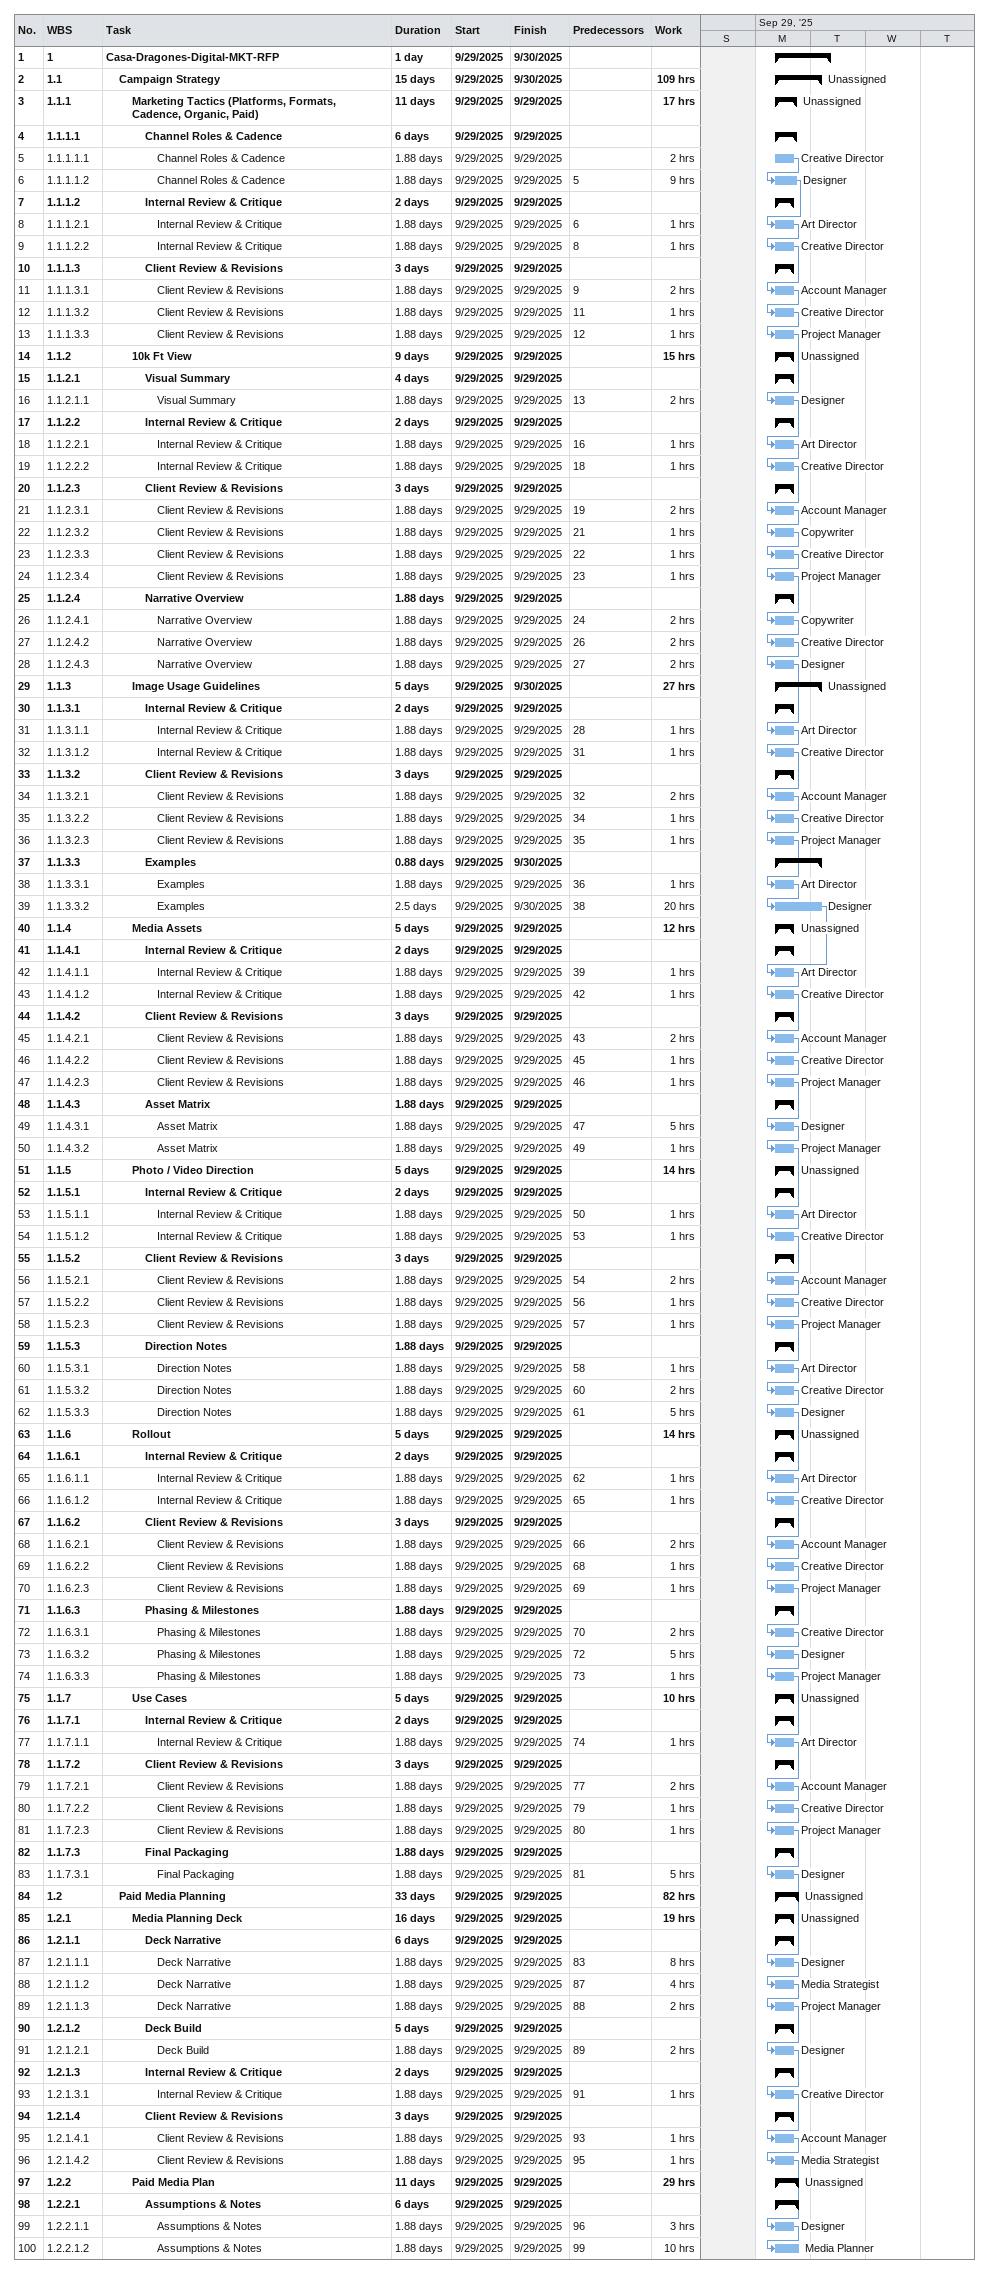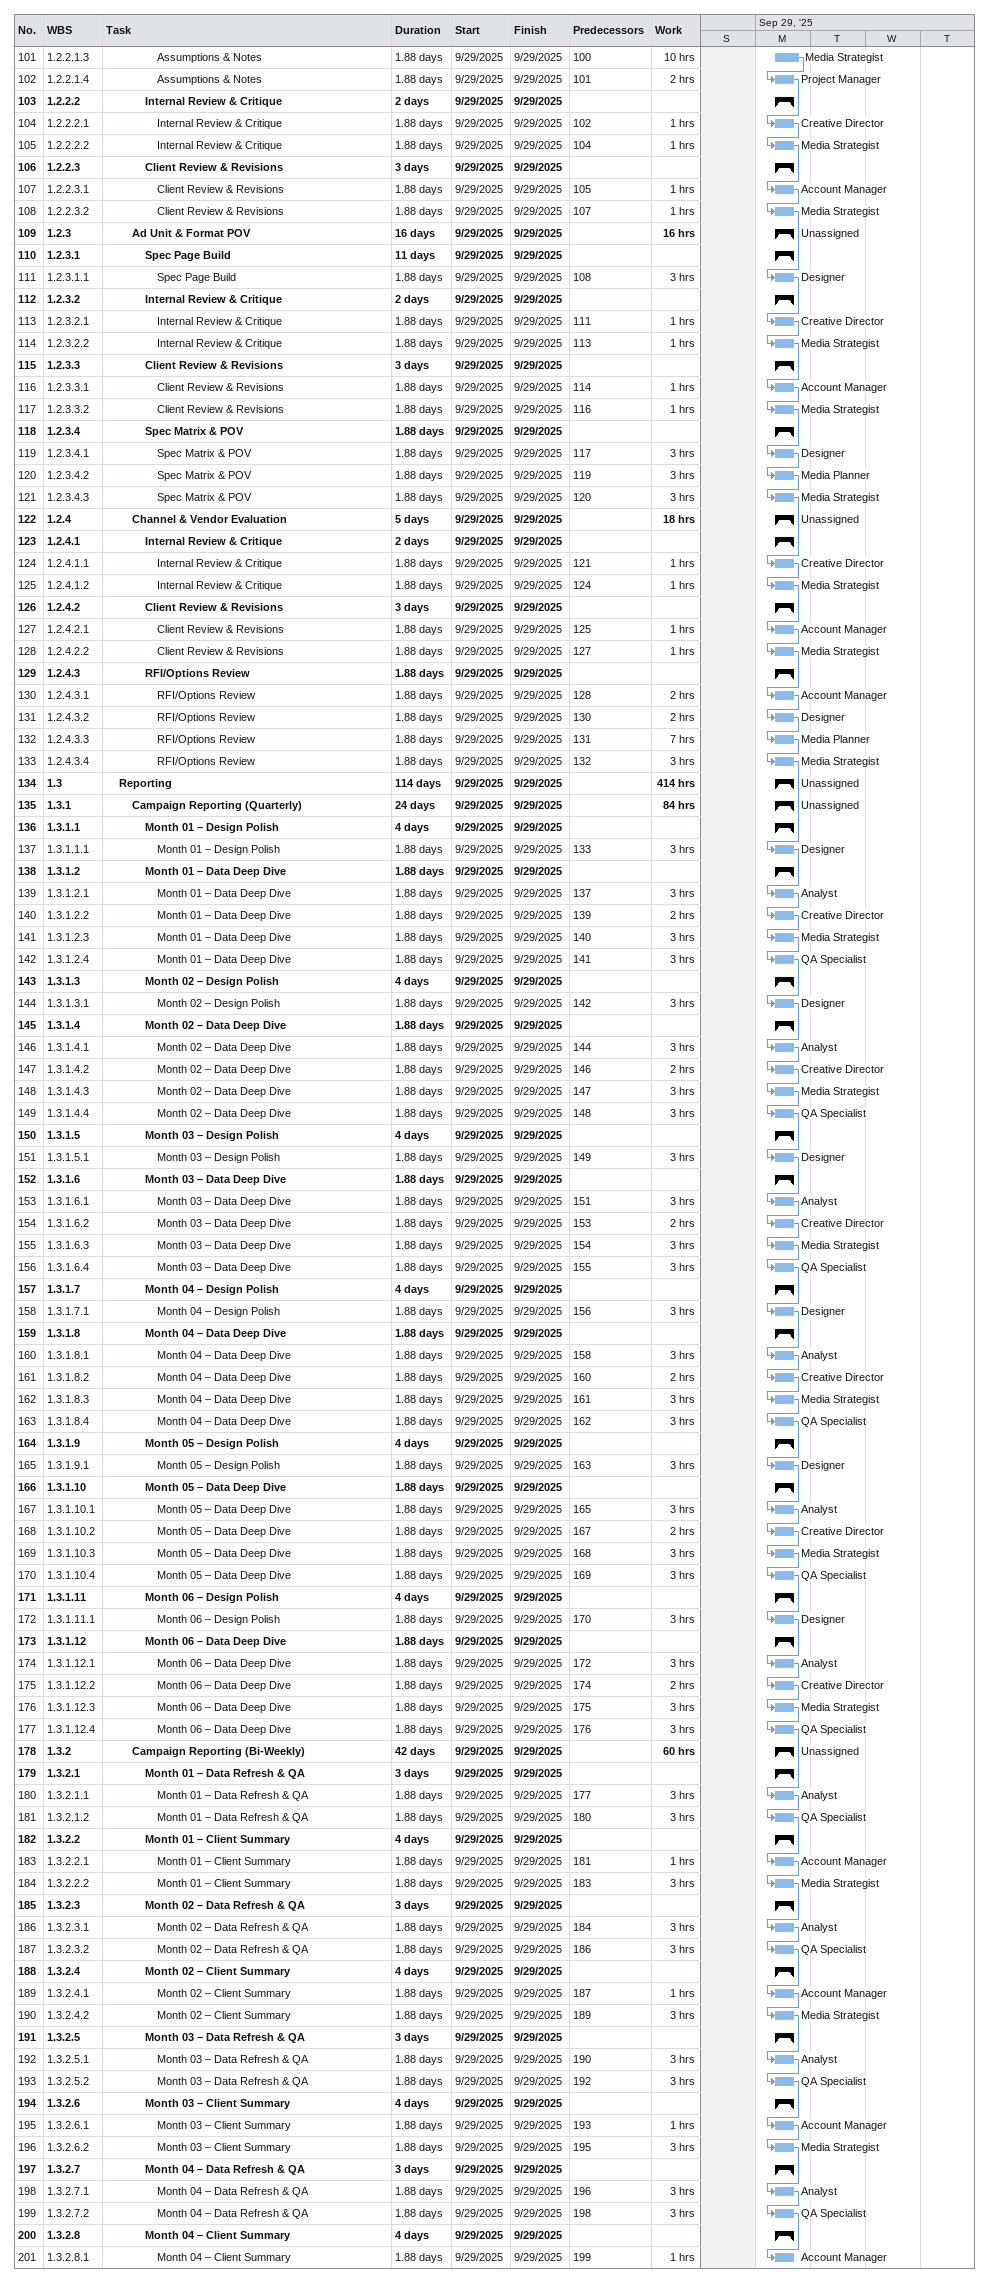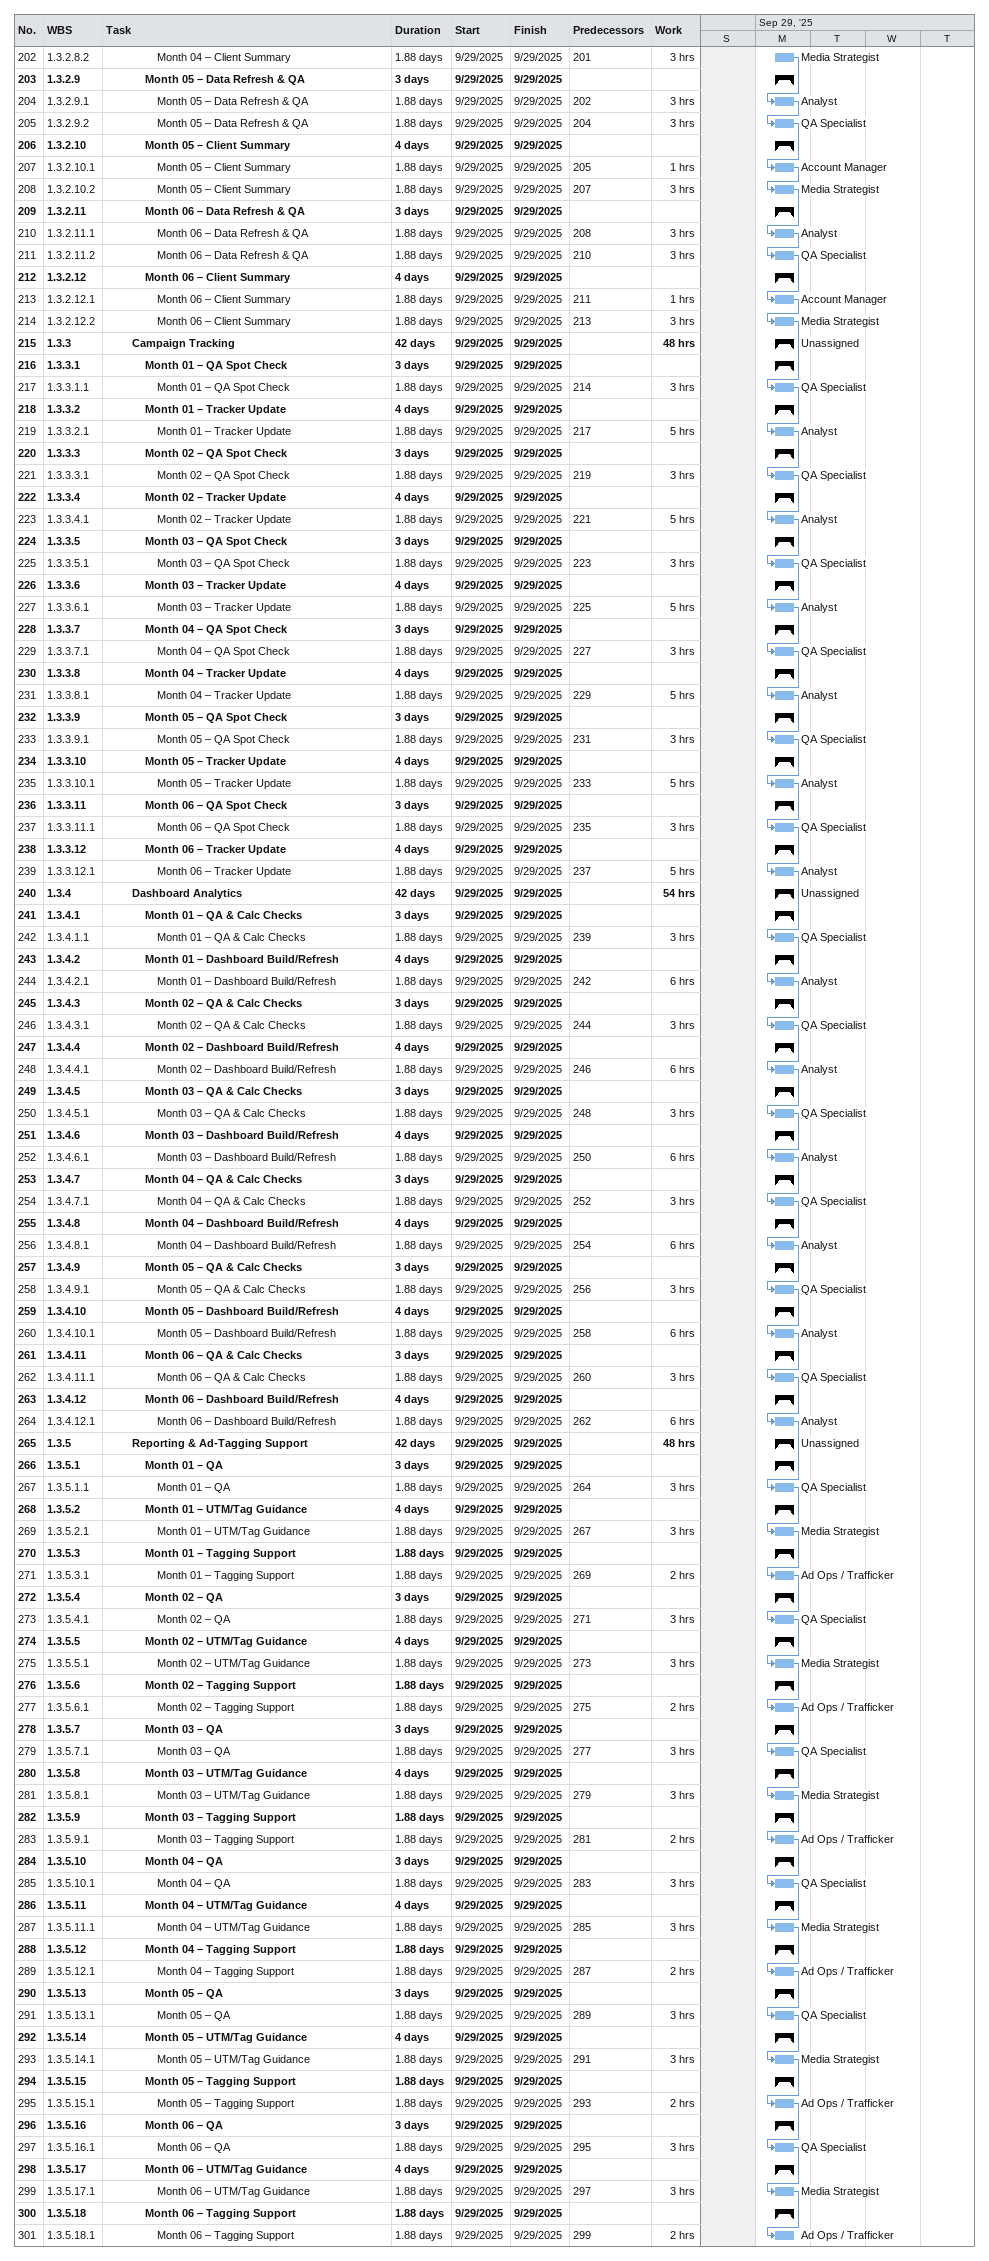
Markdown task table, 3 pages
| ID | WBS | Task | Duration | Start | Finish | Predecessors | Resources | Work (h) |
|---|---|---|---|---|---|---|---|---|
| 1 | 1 | **Casa-Dragones-Digital-MKT-RFP** | 1d | 2025-09-29 | 2025-09-30 |  |  |  |
| 2 | 1.1 | **Campaign Strategy** | 15d | 2025-09-29 | 2025-09-30 |  | Unassigned | 109 |
| 3 | 1.1.1 | **Marketing Tactics (Platforms, Formats, Cadence, Organic, Paid)** | 11d | 2025-09-29 | 2025-09-29 |  | Unassigned | 17 |
| 4 | 1.1.1.1 | **Channel Roles & Cadence** | 6d | 2025-09-29 | 2025-09-29 |  |  |  |
| 5 | 1.1.1.1.1 | Channel Roles & Cadence | 1.88d | 2025-09-29 | 2025-09-29 |  | Creative Director | 2 |
| 6 | 1.1.1.1.2 | Channel Roles & Cadence | 1.88d | 2025-09-29 | 2025-09-29 | 5 | Designer | 9 |
| 7 | 1.1.1.2 | **Internal Review & Critique** | 2d | 2025-09-29 | 2025-09-29 |  |  |  |
| 8 | 1.1.1.2.1 | Internal Review & Critique | 1.88d | 2025-09-29 | 2025-09-29 | 6 | Art Director | 1 |
| 9 | 1.1.1.2.2 | Internal Review & Critique | 1.88d | 2025-09-29 | 2025-09-29 | 8 | Creative Director | 1 |
| 10 | 1.1.1.3 | **Client Review & Revisions** | 3d | 2025-09-29 | 2025-09-29 |  |  |  |
| 11 | 1.1.1.3.1 | Client Review & Revisions | 1.88d | 2025-09-29 | 2025-09-29 | 9 | Account Manager | 2 |
| 12 | 1.1.1.3.2 | Client Review & Revisions | 1.88d | 2025-09-29 | 2025-09-29 | 11 | Creative Director | 1 |
| 13 | 1.1.1.3.3 | Client Review & Revisions | 1.88d | 2025-09-29 | 2025-09-29 | 12 | Project Manager | 1 |
| 14 | 1.1.2 | **10k Ft View** | 9d | 2025-09-29 | 2025-09-29 |  | Unassigned | 15 |
| 15 | 1.1.2.1 | **Visual Summary** | 4d | 2025-09-29 | 2025-09-29 |  |  |  |
| 16 | 1.1.2.1.1 | Visual Summary | 1.88d | 2025-09-29 | 2025-09-29 | 13 | Designer | 2 |
| 17 | 1.1.2.2 | **Internal Review & Critique** | 2d | 2025-09-29 | 2025-09-29 |  |  |  |
| 18 | 1.1.2.2.1 | Internal Review & Critique | 1.88d | 2025-09-29 | 2025-09-29 | 16 | Art Director | 1 |
| 19 | 1.1.2.2.2 | Internal Review & Critique | 1.88d | 2025-09-29 | 2025-09-29 | 18 | Creative Director | 1 |
| 20 | 1.1.2.3 | **Client Review & Revisions** | 3d | 2025-09-29 | 2025-09-29 |  |  |  |
| 21 | 1.1.2.3.1 | Client Review & Revisions | 1.88d | 2025-09-29 | 2025-09-29 | 19 | Account Manager | 2 |
| 22 | 1.1.2.3.2 | Client Review & Revisions | 1.88d | 2025-09-29 | 2025-09-29 | 21 | Copywriter | 1 |
| 23 | 1.1.2.3.3 | Client Review & Revisions | 1.88d | 2025-09-29 | 2025-09-29 | 22 | Creative Director | 1 |
| 24 | 1.1.2.3.4 | Client Review & Revisions | 1.88d | 2025-09-29 | 2025-09-29 | 23 | Project Manager | 1 |
| 25 | 1.1.2.4 | **Narrative Overview** | 1.88d | 2025-09-29 | 2025-09-29 |  |  |  |
| 26 | 1.1.2.4.1 | Narrative Overview | 1.88d | 2025-09-29 | 2025-09-29 | 24 | Copywriter | 2 |
| 27 | 1.1.2.4.2 | Narrative Overview | 1.88d | 2025-09-29 | 2025-09-29 | 26 | Creative Director | 2 |
| 28 | 1.1.2.4.3 | Narrative Overview | 1.88d | 2025-09-29 | 2025-09-29 | 27 | Designer | 2 |
| 29 | 1.1.3 | **Image Usage Guidelines** | 5d | 2025-09-29 | 2025-09-30 |  | Unassigned | 27 |
| 30 | 1.1.3.1 | **Internal Review & Critique** | 2d | 2025-09-29 | 2025-09-29 |  |  |  |
| 31 | 1.1.3.1.1 | Internal Review & Critique | 1.88d | 2025-09-29 | 2025-09-29 | 28 | Art Director | 1 |
| 32 | 1.1.3.1.2 | Internal Review & Critique | 1.88d | 2025-09-29 | 2025-09-29 | 31 | Creative Director | 1 |
| 33 | 1.1.3.2 | **Client Review & Revisions** | 3d | 2025-09-29 | 2025-09-29 |  |  |  |
| 34 | 1.1.3.2.1 | Client Review & Revisions | 1.88d | 2025-09-29 | 2025-09-29 | 32 | Account Manager | 2 |
| 35 | 1.1.3.2.2 | Client Review & Revisions | 1.88d | 2025-09-29 | 2025-09-29 | 34 | Creative Director | 1 |
| 36 | 1.1.3.2.3 | Client Review & Revisions | 1.88d | 2025-09-29 | 2025-09-29 | 35 | Project Manager | 1 |
| 37 | 1.1.3.3 | **Examples** | 0.88d | 2025-09-29 | 2025-09-30 |  |  |  |
| 38 | 1.1.3.3.1 | Examples | 1.88d | 2025-09-29 | 2025-09-29 | 36 | Art Director | 1 |
| 39 | 1.1.3.3.2 | Examples | 2.5d | 2025-09-29 | 2025-09-30 | 38 | Designer | 20 |
| 40 | 1.1.4 | **Media Assets** | 5d | 2025-09-29 | 2025-09-29 |  | Unassigned | 12 |
| 41 | 1.1.4.1 | **Internal Review & Critique** | 2d | 2025-09-29 | 2025-09-29 |  |  |  |
| 42 | 1.1.4.1.1 | Internal Review & Critique | 1.88d | 2025-09-29 | 2025-09-29 | 39 | Art Director | 1 |
| 43 | 1.1.4.1.2 | Internal Review & Critique | 1.88d | 2025-09-29 | 2025-09-29 | 42 | Creative Director | 1 |
| 44 | 1.1.4.2 | **Client Review & Revisions** | 3d | 2025-09-29 | 2025-09-29 |  |  |  |
| 45 | 1.1.4.2.1 | Client Review & Revisions | 1.88d | 2025-09-29 | 2025-09-29 | 43 | Account Manager | 2 |
| 46 | 1.1.4.2.2 | Client Review & Revisions | 1.88d | 2025-09-29 | 2025-09-29 | 45 | Creative Director | 1 |
| 47 | 1.1.4.2.3 | Client Review & Revisions | 1.88d | 2025-09-29 | 2025-09-29 | 46 | Project Manager | 1 |
| 48 | 1.1.4.3 | **Asset Matrix** | 1.88d | 2025-09-29 | 2025-09-29 |  |  |  |
| 49 | 1.1.4.3.1 | Asset Matrix | 1.88d | 2025-09-29 | 2025-09-29 | 47 | Designer | 5 |
| 50 | 1.1.4.3.2 | Asset Matrix | 1.88d | 2025-09-29 | 2025-09-29 | 49 | Project Manager | 1 |
| 51 | 1.1.5 | **Photo / Video Direction** | 5d | 2025-09-29 | 2025-09-29 |  | Unassigned | 14 |
| 52 | 1.1.5.1 | **Internal Review & Critique** | 2d | 2025-09-29 | 2025-09-29 |  |  |  |
| 53 | 1.1.5.1.1 | Internal Review & Critique | 1.88d | 2025-09-29 | 2025-09-29 | 50 | Art Director | 1 |
| 54 | 1.1.5.1.2 | Internal Review & Critique | 1.88d | 2025-09-29 | 2025-09-29 | 53 | Creative Director | 1 |
| 55 | 1.1.5.2 | **Client Review & Revisions** | 3d | 2025-09-29 | 2025-09-29 |  |  |  |
| 56 | 1.1.5.2.1 | Client Review & Revisions | 1.88d | 2025-09-29 | 2025-09-29 | 54 | Account Manager | 2 |
| 57 | 1.1.5.2.2 | Client Review & Revisions | 1.88d | 2025-09-29 | 2025-09-29 | 56 | Creative Director | 1 |
| 58 | 1.1.5.2.3 | Client Review & Revisions | 1.88d | 2025-09-29 | 2025-09-29 | 57 | Project Manager | 1 |
| 59 | 1.1.5.3 | **Direction Notes** | 1.88d | 2025-09-29 | 2025-09-29 |  |  |  |
| 60 | 1.1.5.3.1 | Direction Notes | 1.88d | 2025-09-29 | 2025-09-29 | 58 | Art Director | 1 |
| 61 | 1.1.5.3.2 | Direction Notes | 1.88d | 2025-09-29 | 2025-09-29 | 60 | Creative Director | 2 |
| 62 | 1.1.5.3.3 | Direction Notes | 1.88d | 2025-09-29 | 2025-09-29 | 61 | Designer | 5 |
| 63 | 1.1.6 | **Rollout** | 5d | 2025-09-29 | 2025-09-29 |  | Unassigned | 14 |
| 64 | 1.1.6.1 | **Internal Review & Critique** | 2d | 2025-09-29 | 2025-09-29 |  |  |  |
| 65 | 1.1.6.1.1 | Internal Review & Critique | 1.88d | 2025-09-29 | 2025-09-29 | 62 | Art Director | 1 |
| 66 | 1.1.6.1.2 | Internal Review & Critique | 1.88d | 2025-09-29 | 2025-09-29 | 65 | Creative Director | 1 |
| 67 | 1.1.6.2 | **Client Review & Revisions** | 3d | 2025-09-29 | 2025-09-29 |  |  |  |
| 68 | 1.1.6.2.1 | Client Review & Revisions | 1.88d | 2025-09-29 | 2025-09-29 | 66 | Account Manager | 2 |
| 69 | 1.1.6.2.2 | Client Review & Revisions | 1.88d | 2025-09-29 | 2025-09-29 | 68 | Creative Director | 1 |
| 70 | 1.1.6.2.3 | Client Review & Revisions | 1.88d | 2025-09-29 | 2025-09-29 | 69 | Project Manager | 1 |
| 71 | 1.1.6.3 | **Phasing & Milestones** | 1.88d | 2025-09-29 | 2025-09-29 |  |  |  |
| 72 | 1.1.6.3.1 | Phasing & Milestones | 1.88d | 2025-09-29 | 2025-09-29 | 70 | Creative Director | 2 |
| 73 | 1.1.6.3.2 | Phasing & Milestones | 1.88d | 2025-09-29 | 2025-09-29 | 72 | Designer | 5 |
| 74 | 1.1.6.3.3 | Phasing & Milestones | 1.88d | 2025-09-29 | 2025-09-29 | 73 | Project Manager | 1 |
| 75 | 1.1.7 | **Use Cases** | 5d | 2025-09-29 | 2025-09-29 |  | Unassigned | 10 |
| 76 | 1.1.7.1 | **Internal Review & Critique** | 2d | 2025-09-29 | 2025-09-29 |  |  |  |
| 77 | 1.1.7.1.1 | Internal Review & Critique | 1.88d | 2025-09-29 | 2025-09-29 | 74 | Art Director | 1 |
| 78 | 1.1.7.2 | **Client Review & Revisions** | 3d | 2025-09-29 | 2025-09-29 |  |  |  |
| 79 | 1.1.7.2.1 | Client Review & Revisions | 1.88d | 2025-09-29 | 2025-09-29 | 77 | Account Manager | 2 |
| 80 | 1.1.7.2.2 | Client Review & Revisions | 1.88d | 2025-09-29 | 2025-09-29 | 79 | Creative Director | 1 |
| 81 | 1.1.7.2.3 | Client Review & Revisions | 1.88d | 2025-09-29 | 2025-09-29 | 80 | Project Manager | 1 |
| 82 | 1.1.7.3 | **Final Packaging** | 1.88d | 2025-09-29 | 2025-09-29 |  |  |  |
| 83 | 1.1.7.3.1 | Final Packaging | 1.88d | 2025-09-29 | 2025-09-29 | 81 | Designer | 5 |
| 84 | 1.2 | **Paid Media Planning** | 33d | 2025-09-29 | 2025-09-29 |  | Unassigned | 82 |
| 85 | 1.2.1 | **Media Planning Deck** | 16d | 2025-09-29 | 2025-09-29 |  | Unassigned | 19 |
| 86 | 1.2.1.1 | **Deck Narrative** | 6d | 2025-09-29 | 2025-09-29 |  |  |  |
| 87 | 1.2.1.1.1 | Deck Narrative | 1.88d | 2025-09-29 | 2025-09-29 | 83 | Designer | 8 |
| 88 | 1.2.1.1.2 | Deck Narrative | 1.88d | 2025-09-29 | 2025-09-29 | 87 | Media Strategist | 4 |
| 89 | 1.2.1.1.3 | Deck Narrative | 1.88d | 2025-09-29 | 2025-09-29 | 88 | Project Manager | 2 |
| 90 | 1.2.1.2 | **Deck Build** | 5d | 2025-09-29 | 2025-09-29 |  |  |  |
| 91 | 1.2.1.2.1 | Deck Build | 1.88d | 2025-09-29 | 2025-09-29 | 89 | Designer | 2 |
| 92 | 1.2.1.3 | **Internal Review & Critique** | 2d | 2025-09-29 | 2025-09-29 |  |  |  |
| 93 | 1.2.1.3.1 | Internal Review & Critique | 1.88d | 2025-09-29 | 2025-09-29 | 91 | Creative Director | 1 |
| 94 | 1.2.1.4 | **Client Review & Revisions** | 3d | 2025-09-29 | 2025-09-29 |  |  |  |
| 95 | 1.2.1.4.1 | Client Review & Revisions | 1.88d | 2025-09-29 | 2025-09-29 | 93 | Account Manager | 1 |
| 96 | 1.2.1.4.2 | Client Review & Revisions | 1.88d | 2025-09-29 | 2025-09-29 | 95 | Media Strategist | 1 |
| 97 | 1.2.2 | **Paid Media Plan** | 11d | 2025-09-29 | 2025-09-29 |  | Unassigned | 29 |
| 98 | 1.2.2.1 | **Assumptions & Notes** | 6d | 2025-09-29 | 2025-09-29 |  |  |  |
| 99 | 1.2.2.1.1 | Assumptions & Notes | 1.88d | 2025-09-29 | 2025-09-29 | 96 | Designer | 3 |
| 100 | 1.2.2.1.2 | Assumptions & Notes | 1.88d | 2025-09-29 | 2025-09-29 | 99 | Media Planner | 10 |
| 101 | 1.2.2.1.3 | Assumptions & Notes | 1.88d | 2025-09-29 | 2025-09-29 | 100 | Media Strategist | 10 |
| 102 | 1.2.2.1.4 | Assumptions & Notes | 1.88d | 2025-09-29 | 2025-09-29 | 101 | Project Manager | 2 |
| 103 | 1.2.2.2 | **Internal Review & Critique** | 2d | 2025-09-29 | 2025-09-29 |  |  |  |
| 104 | 1.2.2.2.1 | Internal Review & Critique | 1.88d | 2025-09-29 | 2025-09-29 | 102 | Creative Director | 1 |
| 105 | 1.2.2.2.2 | Internal Review & Critique | 1.88d | 2025-09-29 | 2025-09-29 | 104 | Media Strategist | 1 |
| 106 | 1.2.2.3 | **Client Review & Revisions** | 3d | 2025-09-29 | 2025-09-29 |  |  |  |
| 107 | 1.2.2.3.1 | Client Review & Revisions | 1.88d | 2025-09-29 | 2025-09-29 | 105 | Account Manager | 1 |
| 108 | 1.2.2.3.2 | Client Review & Revisions | 1.88d | 2025-09-29 | 2025-09-29 | 107 | Media Strategist | 1 |
| 109 | 1.2.3 | **Ad Unit & Format POV** | 16d | 2025-09-29 | 2025-09-29 |  | Unassigned | 16 |
| 110 | 1.2.3.1 | **Spec Page Build** | 11d | 2025-09-29 | 2025-09-29 |  |  |  |
| 111 | 1.2.3.1.1 | Spec Page Build | 1.88d | 2025-09-29 | 2025-09-29 | 108 | Designer | 3 |
| 112 | 1.2.3.2 | **Internal Review & Critique** | 2d | 2025-09-29 | 2025-09-29 |  |  |  |
| 113 | 1.2.3.2.1 | Internal Review & Critique | 1.88d | 2025-09-29 | 2025-09-29 | 111 | Creative Director | 1 |
| 114 | 1.2.3.2.2 | Internal Review & Critique | 1.88d | 2025-09-29 | 2025-09-29 | 113 | Media Strategist | 1 |
| 115 | 1.2.3.3 | **Client Review & Revisions** | 3d | 2025-09-29 | 2025-09-29 |  |  |  |
| 116 | 1.2.3.3.1 | Client Review & Revisions | 1.88d | 2025-09-29 | 2025-09-29 | 114 | Account Manager | 1 |
| 117 | 1.2.3.3.2 | Client Review & Revisions | 1.88d | 2025-09-29 | 2025-09-29 | 116 | Media Strategist | 1 |
| 118 | 1.2.3.4 | **Spec Matrix & POV** | 1.88d | 2025-09-29 | 2025-09-29 |  |  |  |
| 119 | 1.2.3.4.1 | Spec Matrix & POV | 1.88d | 2025-09-29 | 2025-09-29 | 117 | Designer | 3 |
| 120 | 1.2.3.4.2 | Spec Matrix & POV | 1.88d | 2025-09-29 | 2025-09-29 | 119 | Media Planner | 3 |
| 121 | 1.2.3.4.3 | Spec Matrix & POV | 1.88d | 2025-09-29 | 2025-09-29 | 120 | Media Strategist | 3 |
| 122 | 1.2.4 | **Channel & Vendor Evaluation** | 5d | 2025-09-29 | 2025-09-29 |  | Unassigned | 18 |
| 123 | 1.2.4.1 | **Internal Review & Critique** | 2d | 2025-09-29 | 2025-09-29 |  |  |  |
| 124 | 1.2.4.1.1 | Internal Review & Critique | 1.88d | 2025-09-29 | 2025-09-29 | 121 | Creative Director | 1 |
| 125 | 1.2.4.1.2 | Internal Review & Critique | 1.88d | 2025-09-29 | 2025-09-29 | 124 | Media Strategist | 1 |
| 126 | 1.2.4.2 | **Client Review & Revisions** | 3d | 2025-09-29 | 2025-09-29 |  |  |  |
| 127 | 1.2.4.2.1 | Client Review & Revisions | 1.88d | 2025-09-29 | 2025-09-29 | 125 | Account Manager | 1 |
| 128 | 1.2.4.2.2 | Client Review & Revisions | 1.88d | 2025-09-29 | 2025-09-29 | 127 | Media Strategist | 1 |
| 129 | 1.2.4.3 | **RFI/Options Review** | 1.88d | 2025-09-29 | 2025-09-29 |  |  |  |
| 130 | 1.2.4.3.1 | RFI/Options Review | 1.88d | 2025-09-29 | 2025-09-29 | 128 | Account Manager | 2 |
| 131 | 1.2.4.3.2 | RFI/Options Review | 1.88d | 2025-09-29 | 2025-09-29 | 130 | Designer | 2 |
| 132 | 1.2.4.3.3 | RFI/Options Review | 1.88d | 2025-09-29 | 2025-09-29 | 131 | Media Planner | 7 |
| 133 | 1.2.4.3.4 | RFI/Options Review | 1.88d | 2025-09-29 | 2025-09-29 | 132 | Media Strategist | 3 |
| 134 | 1.3 | **Reporting** | 114d | 2025-09-29 | 2025-09-29 |  | Unassigned | 414 |
| 135 | 1.3.1 | **Campaign Reporting (Quarterly)** | 24d | 2025-09-29 | 2025-09-29 |  | Unassigned | 84 |
| 136 | 1.3.1.1 | **Month 01 – Design Polish** | 4d | 2025-09-29 | 2025-09-29 |  |  |  |
| 137 | 1.3.1.1.1 | Month 01 – Design Polish | 1.88d | 2025-09-29 | 2025-09-29 | 133 | Designer | 3 |
| 138 | 1.3.1.2 | **Month 01 – Data Deep Dive** | 1.88d | 2025-09-29 | 2025-09-29 |  |  |  |
| 139 | 1.3.1.2.1 | Month 01 – Data Deep Dive | 1.88d | 2025-09-29 | 2025-09-29 | 137 | Analyst | 3 |
| 140 | 1.3.1.2.2 | Month 01 – Data Deep Dive | 1.88d | 2025-09-29 | 2025-09-29 | 139 | Creative Director | 2 |
| 141 | 1.3.1.2.3 | Month 01 – Data Deep Dive | 1.88d | 2025-09-29 | 2025-09-29 | 140 | Media Strategist | 3 |
| 142 | 1.3.1.2.4 | Month 01 – Data Deep Dive | 1.88d | 2025-09-29 | 2025-09-29 | 141 | QA Specialist | 3 |
| 143 | 1.3.1.3 | **Month 02 – Design Polish** | 4d | 2025-09-29 | 2025-09-29 |  |  |  |
| 144 | 1.3.1.3.1 | Month 02 – Design Polish | 1.88d | 2025-09-29 | 2025-09-29 | 142 | Designer | 3 |
| 145 | 1.3.1.4 | **Month 02 – Data Deep Dive** | 1.88d | 2025-09-29 | 2025-09-29 |  |  |  |
| 146 | 1.3.1.4.1 | Month 02 – Data Deep Dive | 1.88d | 2025-09-29 | 2025-09-29 | 144 | Analyst | 3 |
| 147 | 1.3.1.4.2 | Month 02 – Data Deep Dive | 1.88d | 2025-09-29 | 2025-09-29 | 146 | Creative Director | 2 |
| 148 | 1.3.1.4.3 | Month 02 – Data Deep Dive | 1.88d | 2025-09-29 | 2025-09-29 | 147 | Media Strategist | 3 |
| 149 | 1.3.1.4.4 | Month 02 – Data Deep Dive | 1.88d | 2025-09-29 | 2025-09-29 | 148 | QA Specialist | 3 |
| 150 | 1.3.1.5 | **Month 03 – Design Polish** | 4d | 2025-09-29 | 2025-09-29 |  |  |  |
| 151 | 1.3.1.5.1 | Month 03 – Design Polish | 1.88d | 2025-09-29 | 2025-09-29 | 149 | Designer | 3 |
| 152 | 1.3.1.6 | **Month 03 – Data Deep Dive** | 1.88d | 2025-09-29 | 2025-09-29 |  |  |  |
| 153 | 1.3.1.6.1 | Month 03 – Data Deep Dive | 1.88d | 2025-09-29 | 2025-09-29 | 151 | Analyst | 3 |
| 154 | 1.3.1.6.2 | Month 03 – Data Deep Dive | 1.88d | 2025-09-29 | 2025-09-29 | 153 | Creative Director | 2 |
| 155 | 1.3.1.6.3 | Month 03 – Data Deep Dive | 1.88d | 2025-09-29 | 2025-09-29 | 154 | Media Strategist | 3 |
| 156 | 1.3.1.6.4 | Month 03 – Data Deep Dive | 1.88d | 2025-09-29 | 2025-09-29 | 155 | QA Specialist | 3 |
| 157 | 1.3.1.7 | **Month 04 – Design Polish** | 4d | 2025-09-29 | 2025-09-29 |  |  |  |
| 158 | 1.3.1.7.1 | Month 04 – Design Polish | 1.88d | 2025-09-29 | 2025-09-29 | 156 | Designer | 3 |
| 159 | 1.3.1.8 | **Month 04 – Data Deep Dive** | 1.88d | 2025-09-29 | 2025-09-29 |  |  |  |
| 160 | 1.3.1.8.1 | Month 04 – Data Deep Dive | 1.88d | 2025-09-29 | 2025-09-29 | 158 | Analyst | 3 |
| 161 | 1.3.1.8.2 | Month 04 – Data Deep Dive | 1.88d | 2025-09-29 | 2025-09-29 | 160 | Creative Director | 2 |
| 162 | 1.3.1.8.3 | Month 04 – Data Deep Dive | 1.88d | 2025-09-29 | 2025-09-29 | 161 | Media Strategist | 3 |
| 163 | 1.3.1.8.4 | Month 04 – Data Deep Dive | 1.88d | 2025-09-29 | 2025-09-29 | 162 | QA Specialist | 3 |
| 164 | 1.3.1.9 | **Month 05 – Design Polish** | 4d | 2025-09-29 | 2025-09-29 |  |  |  |
| 165 | 1.3.1.9.1 | Month 05 – Design Polish | 1.88d | 2025-09-29 | 2025-09-29 | 163 | Designer | 3 |
| 166 | 1.3.1.10 | **Month 05 – Data Deep Dive** | 1.88d | 2025-09-29 | 2025-09-29 |  |  |  |
| 167 | 1.3.1.10.1 | Month 05 – Data Deep Dive | 1.88d | 2025-09-29 | 2025-09-29 | 165 | Analyst | 3 |
| 168 | 1.3.1.10.2 | Month 05 – Data Deep Dive | 1.88d | 2025-09-29 | 2025-09-29 | 167 | Creative Director | 2 |
| 169 | 1.3.1.10.3 | Month 05 – Data Deep Dive | 1.88d | 2025-09-29 | 2025-09-29 | 168 | Media Strategist | 3 |
| 170 | 1.3.1.10.4 | Month 05 – Data Deep Dive | 1.88d | 2025-09-29 | 2025-09-29 | 169 | QA Specialist | 3 |
| 171 | 1.3.1.11 | **Month 06 – Design Polish** | 4d | 2025-09-29 | 2025-09-29 |  |  |  |
| 172 | 1.3.1.11.1 | Month 06 – Design Polish | 1.88d | 2025-09-29 | 2025-09-29 | 170 | Designer | 3 |
| 173 | 1.3.1.12 | **Month 06 – Data Deep Dive** | 1.88d | 2025-09-29 | 2025-09-29 |  |  |  |
| 174 | 1.3.1.12.1 | Month 06 – Data Deep Dive | 1.88d | 2025-09-29 | 2025-09-29 | 172 | Analyst | 3 |
| 175 | 1.3.1.12.2 | Month 06 – Data Deep Dive | 1.88d | 2025-09-29 | 2025-09-29 | 174 | Creative Director | 2 |
| 176 | 1.3.1.12.3 | Month 06 – Data Deep Dive | 1.88d | 2025-09-29 | 2025-09-29 | 175 | Media Strategist | 3 |
| 177 | 1.3.1.12.4 | Month 06 – Data Deep Dive | 1.88d | 2025-09-29 | 2025-09-29 | 176 | QA Specialist | 3 |
| 178 | 1.3.2 | **Campaign Reporting (Bi-Weekly)** | 42d | 2025-09-29 | 2025-09-29 |  | Unassigned | 60 |
| 179 | 1.3.2.1 | **Month 01 – Data Refresh & QA** | 3d | 2025-09-29 | 2025-09-29 |  |  |  |
| 180 | 1.3.2.1.1 | Month 01 – Data Refresh & QA | 1.88d | 2025-09-29 | 2025-09-29 | 177 | Analyst | 3 |
| 181 | 1.3.2.1.2 | Month 01 – Data Refresh & QA | 1.88d | 2025-09-29 | 2025-09-29 | 180 | QA Specialist | 3 |
| 182 | 1.3.2.2 | **Month 01 – Client Summary** | 4d | 2025-09-29 | 2025-09-29 |  |  |  |
| 183 | 1.3.2.2.1 | Month 01 – Client Summary | 1.88d | 2025-09-29 | 2025-09-29 | 181 | Account Manager | 1 |
| 184 | 1.3.2.2.2 | Month 01 – Client Summary | 1.88d | 2025-09-29 | 2025-09-29 | 183 | Media Strategist | 3 |
| 185 | 1.3.2.3 | **Month 02 – Data Refresh & QA** | 3d | 2025-09-29 | 2025-09-29 |  |  |  |
| 186 | 1.3.2.3.1 | Month 02 – Data Refresh & QA | 1.88d | 2025-09-29 | 2025-09-29 | 184 | Analyst | 3 |
| 187 | 1.3.2.3.2 | Month 02 – Data Refresh & QA | 1.88d | 2025-09-29 | 2025-09-29 | 186 | QA Specialist | 3 |
| 188 | 1.3.2.4 | **Month 02 – Client Summary** | 4d | 2025-09-29 | 2025-09-29 |  |  |  |
| 189 | 1.3.2.4.1 | Month 02 – Client Summary | 1.88d | 2025-09-29 | 2025-09-29 | 187 | Account Manager | 1 |
| 190 | 1.3.2.4.2 | Month 02 – Client Summary | 1.88d | 2025-09-29 | 2025-09-29 | 189 | Media Strategist | 3 |
| 191 | 1.3.2.5 | **Month 03 – Data Refresh & QA** | 3d | 2025-09-29 | 2025-09-29 |  |  |  |
| 192 | 1.3.2.5.1 | Month 03 – Data Refresh & QA | 1.88d | 2025-09-29 | 2025-09-29 | 190 | Analyst | 3 |
| 193 | 1.3.2.5.2 | Month 03 – Data Refresh & QA | 1.88d | 2025-09-29 | 2025-09-29 | 192 | QA Specialist | 3 |
| 194 | 1.3.2.6 | **Month 03 – Client Summary** | 4d | 2025-09-29 | 2025-09-29 |  |  |  |
| 195 | 1.3.2.6.1 | Month 03 – Client Summary | 1.88d | 2025-09-29 | 2025-09-29 | 193 | Account Manager | 1 |
| 196 | 1.3.2.6.2 | Month 03 – Client Summary | 1.88d | 2025-09-29 | 2025-09-29 | 195 | Media Strategist | 3 |
| 197 | 1.3.2.7 | **Month 04 – Data Refresh & QA** | 3d | 2025-09-29 | 2025-09-29 |  |  |  |
| 198 | 1.3.2.7.1 | Month 04 – Data Refresh & QA | 1.88d | 2025-09-29 | 2025-09-29 | 196 | Analyst | 3 |
| 199 | 1.3.2.7.2 | Month 04 – Data Refresh & QA | 1.88d | 2025-09-29 | 2025-09-29 | 198 | QA Specialist | 3 |
| 200 | 1.3.2.8 | **Month 04 – Client Summary** | 4d | 2025-09-29 | 2025-09-29 |  |  |  |
| 201 | 1.3.2.8.1 | Month 04 – Client Summary | 1.88d | 2025-09-29 | 2025-09-29 | 199 | Account Manager | 1 |
| 202 | 1.3.2.8.2 | Month 04 – Client Summary | 1.88d | 2025-09-29 | 2025-09-29 | 201 | Media Strategist | 3 |
| 203 | 1.3.2.9 | **Month 05 – Data Refresh & QA** | 3d | 2025-09-29 | 2025-09-29 |  |  |  |
| 204 | 1.3.2.9.1 | Month 05 – Data Refresh & QA | 1.88d | 2025-09-29 | 2025-09-29 | 202 | Analyst | 3 |
| 205 | 1.3.2.9.2 | Month 05 – Data Refresh & QA | 1.88d | 2025-09-29 | 2025-09-29 | 204 | QA Specialist | 3 |
| 206 | 1.3.2.10 | **Month 05 – Client Summary** | 4d | 2025-09-29 | 2025-09-29 |  |  |  |
| 207 | 1.3.2.10.1 | Month 05 – Client Summary | 1.88d | 2025-09-29 | 2025-09-29 | 205 | Account Manager | 1 |
| 208 | 1.3.2.10.2 | Month 05 – Client Summary | 1.88d | 2025-09-29 | 2025-09-29 | 207 | Media Strategist | 3 |
| 209 | 1.3.2.11 | **Month 06 – Data Refresh & QA** | 3d | 2025-09-29 | 2025-09-29 |  |  |  |
| 210 | 1.3.2.11.1 | Month 06 – Data Refresh & QA | 1.88d | 2025-09-29 | 2025-09-29 | 208 | Analyst | 3 |
| 211 | 1.3.2.11.2 | Month 06 – Data Refresh & QA | 1.88d | 2025-09-29 | 2025-09-29 | 210 | QA Specialist | 3 |
| 212 | 1.3.2.12 | **Month 06 – Client Summary** | 4d | 2025-09-29 | 2025-09-29 |  |  |  |
| 213 | 1.3.2.12.1 | Month 06 – Client Summary | 1.88d | 2025-09-29 | 2025-09-29 | 211 | Account Manager | 1 |
| 214 | 1.3.2.12.2 | Month 06 – Client Summary | 1.88d | 2025-09-29 | 2025-09-29 | 213 | Media Strategist | 3 |
| 215 | 1.3.3 | **Campaign Tracking** | 42d | 2025-09-29 | 2025-09-29 |  | Unassigned | 48 |
| 216 | 1.3.3.1 | **Month 01 – QA Spot Check** | 3d | 2025-09-29 | 2025-09-29 |  |  |  |
| 217 | 1.3.3.1.1 | Month 01 – QA Spot Check | 1.88d | 2025-09-29 | 2025-09-29 | 214 | QA Specialist | 3 |
| 218 | 1.3.3.2 | **Month 01 – Tracker Update** | 4d | 2025-09-29 | 2025-09-29 |  |  |  |
| 219 | 1.3.3.2.1 | Month 01 – Tracker Update | 1.88d | 2025-09-29 | 2025-09-29 | 217 | Analyst | 5 |
| 220 | 1.3.3.3 | **Month 02 – QA Spot Check** | 3d | 2025-09-29 | 2025-09-29 |  |  |  |
| 221 | 1.3.3.3.1 | Month 02 – QA Spot Check | 1.88d | 2025-09-29 | 2025-09-29 | 219 | QA Specialist | 3 |
| 222 | 1.3.3.4 | **Month 02 – Tracker Update** | 4d | 2025-09-29 | 2025-09-29 |  |  |  |
| 223 | 1.3.3.4.1 | Month 02 – Tracker Update | 1.88d | 2025-09-29 | 2025-09-29 | 221 | Analyst | 5 |
| 224 | 1.3.3.5 | **Month 03 – QA Spot Check** | 3d | 2025-09-29 | 2025-09-29 |  |  |  |
| 225 | 1.3.3.5.1 | Month 03 – QA Spot Check | 1.88d | 2025-09-29 | 2025-09-29 | 223 | QA Specialist | 3 |
| 226 | 1.3.3.6 | **Month 03 – Tracker Update** | 4d | 2025-09-29 | 2025-09-29 |  |  |  |
| 227 | 1.3.3.6.1 | Month 03 – Tracker Update | 1.88d | 2025-09-29 | 2025-09-29 | 225 | Analyst | 5 |
| 228 | 1.3.3.7 | **Month 04 – QA Spot Check** | 3d | 2025-09-29 | 2025-09-29 |  |  |  |
| 229 | 1.3.3.7.1 | Month 04 – QA Spot Check | 1.88d | 2025-09-29 | 2025-09-29 | 227 | QA Specialist | 3 |
| 230 | 1.3.3.8 | **Month 04 – Tracker Update** | 4d | 2025-09-29 | 2025-09-29 |  |  |  |
| 231 | 1.3.3.8.1 | Month 04 – Tracker Update | 1.88d | 2025-09-29 | 2025-09-29 | 229 | Analyst | 5 |
| 232 | 1.3.3.9 | **Month 05 – QA Spot Check** | 3d | 2025-09-29 | 2025-09-29 |  |  |  |
| 233 | 1.3.3.9.1 | Month 05 – QA Spot Check | 1.88d | 2025-09-29 | 2025-09-29 | 231 | QA Specialist | 3 |
| 234 | 1.3.3.10 | **Month 05 – Tracker Update** | 4d | 2025-09-29 | 2025-09-29 |  |  |  |
| 235 | 1.3.3.10.1 | Month 05 – Tracker Update | 1.88d | 2025-09-29 | 2025-09-29 | 233 | Analyst | 5 |
| 236 | 1.3.3.11 | **Month 06 – QA Spot Check** | 3d | 2025-09-29 | 2025-09-29 |  |  |  |
| 237 | 1.3.3.11.1 | Month 06 – QA Spot Check | 1.88d | 2025-09-29 | 2025-09-29 | 235 | QA Specialist | 3 |
| 238 | 1.3.3.12 | **Month 06 – Tracker Update** | 4d | 2025-09-29 | 2025-09-29 |  |  |  |
| 239 | 1.3.3.12.1 | Month 06 – Tracker Update | 1.88d | 2025-09-29 | 2025-09-29 | 237 | Analyst | 5 |
| 240 | 1.3.4 | **Dashboard Analytics** | 42d | 2025-09-29 | 2025-09-29 |  | Unassigned | 54 |
| 241 | 1.3.4.1 | **Month 01 – QA & Calc Checks** | 3d | 2025-09-29 | 2025-09-29 |  |  |  |
| 242 | 1.3.4.1.1 | Month 01 – QA & Calc Checks | 1.88d | 2025-09-29 | 2025-09-29 | 239 | QA Specialist | 3 |
| 243 | 1.3.4.2 | **Month 01 – Dashboard Build/Refresh** | 4d | 2025-09-29 | 2025-09-29 |  |  |  |
| 244 | 1.3.4.2.1 | Month 01 – Dashboard Build/Refresh | 1.88d | 2025-09-29 | 2025-09-29 | 242 | Analyst | 6 |
| 245 | 1.3.4.3 | **Month 02 – QA & Calc Checks** | 3d | 2025-09-29 | 2025-09-29 |  |  |  |
| 246 | 1.3.4.3.1 | Month 02 – QA & Calc Checks | 1.88d | 2025-09-29 | 2025-09-29 | 244 | QA Specialist | 3 |
| 247 | 1.3.4.4 | **Month 02 – Dashboard Build/Refresh** | 4d | 2025-09-29 | 2025-09-29 |  |  |  |
| 248 | 1.3.4.4.1 | Month 02 – Dashboard Build/Refresh | 1.88d | 2025-09-29 | 2025-09-29 | 246 | Analyst | 6 |
| 249 | 1.3.4.5 | **Month 03 – QA & Calc Checks** | 3d | 2025-09-29 | 2025-09-29 |  |  |  |
| 250 | 1.3.4.5.1 | Month 03 – QA & Calc Checks | 1.88d | 2025-09-29 | 2025-09-29 | 248 | QA Specialist | 3 |
| 251 | 1.3.4.6 | **Month 03 – Dashboard Build/Refresh** | 4d | 2025-09-29 | 2025-09-29 |  |  |  |
| 252 | 1.3.4.6.1 | Month 03 – Dashboard Build/Refresh | 1.88d | 2025-09-29 | 2025-09-29 | 250 | Analyst | 6 |
| 253 | 1.3.4.7 | **Month 04 – QA & Calc Checks** | 3d | 2025-09-29 | 2025-09-29 |  |  |  |
| 254 | 1.3.4.7.1 | Month 04 – QA & Calc Checks | 1.88d | 2025-09-29 | 2025-09-29 | 252 | QA Specialist | 3 |
| 255 | 1.3.4.8 | **Month 04 – Dashboard Build/Refresh** | 4d | 2025-09-29 | 2025-09-29 |  |  |  |
| 256 | 1.3.4.8.1 | Month 04 – Dashboard Build/Refresh | 1.88d | 2025-09-29 | 2025-09-29 | 254 | Analyst | 6 |
| 257 | 1.3.4.9 | **Month 05 – QA & Calc Checks** | 3d | 2025-09-29 | 2025-09-29 |  |  |  |
| 258 | 1.3.4.9.1 | Month 05 – QA & Calc Checks | 1.88d | 2025-09-29 | 2025-09-29 | 256 | QA Specialist | 3 |
| 259 | 1.3.4.10 | **Month 05 – Dashboard Build/Refresh** | 4d | 2025-09-29 | 2025-09-29 |  |  |  |
| 260 | 1.3.4.10.1 | Month 05 – Dashboard Build/Refresh | 1.88d | 2025-09-29 | 2025-09-29 | 258 | Analyst | 6 |
| 261 | 1.3.4.11 | **Month 06 – QA & Calc Checks** | 3d | 2025-09-29 | 2025-09-29 |  |  |  |
| 262 | 1.3.4.11.1 | Month 06 – QA & Calc Checks | 1.88d | 2025-09-29 | 2025-09-29 | 260 | QA Specialist | 3 |
| 263 | 1.3.4.12 | **Month 06 – Dashboard Build/Refresh** | 4d | 2025-09-29 | 2025-09-29 |  |  |  |
| 264 | 1.3.4.12.1 | Month 06 – Dashboard Build/Refresh | 1.88d | 2025-09-29 | 2025-09-29 | 262 | Analyst | 6 |
| 265 | 1.3.5 | **Reporting & Ad-Tagging Support** | 42d | 2025-09-29 | 2025-09-29 |  | Unassigned | 48 |
| 266 | 1.3.5.1 | **Month 01 – QA** | 3d | 2025-09-29 | 2025-09-29 |  |  |  |
| 267 | 1.3.5.1.1 | Month 01 – QA | 1.88d | 2025-09-29 | 2025-09-29 | 264 | QA Specialist | 3 |
| 268 | 1.3.5.2 | **Month 01 – UTM/Tag Guidance** | 4d | 2025-09-29 | 2025-09-29 |  |  |  |
| 269 | 1.3.5.2.1 | Month 01 – UTM/Tag Guidance | 1.88d | 2025-09-29 | 2025-09-29 | 267 | Media Strategist | 3 |
| 270 | 1.3.5.3 | **Month 01 – Tagging Support** | 1.88d | 2025-09-29 | 2025-09-29 |  |  |  |
| 271 | 1.3.5.3.1 | Month 01 – Tagging Support | 1.88d | 2025-09-29 | 2025-09-29 | 269 | Ad Ops / Trafficker | 2 |
| 272 | 1.3.5.4 | **Month 02 – QA** | 3d | 2025-09-29 | 2025-09-29 |  |  |  |
| 273 | 1.3.5.4.1 | Month 02 – QA | 1.88d | 2025-09-29 | 2025-09-29 | 271 | QA Specialist | 3 |
| 274 | 1.3.5.5 | **Month 02 – UTM/Tag Guidance** | 4d | 2025-09-29 | 2025-09-29 |  |  |  |
| 275 | 1.3.5.5.1 | Month 02 – UTM/Tag Guidance | 1.88d | 2025-09-29 | 2025-09-29 | 273 | Media Strategist | 3 |
| 276 | 1.3.5.6 | **Month 02 – Tagging Support** | 1.88d | 2025-09-29 | 2025-09-29 |  |  |  |
| 277 | 1.3.5.6.1 | Month 02 – Tagging Support | 1.88d | 2025-09-29 | 2025-09-29 | 275 | Ad Ops / Trafficker | 2 |
| 278 | 1.3.5.7 | **Month 03 – QA** | 3d | 2025-09-29 | 2025-09-29 |  |  |  |
| 279 | 1.3.5.7.1 | Month 03 – QA | 1.88d | 2025-09-29 | 2025-09-29 | 277 | QA Specialist | 3 |
| 280 | 1.3.5.8 | **Month 03 – UTM/Tag Guidance** | 4d | 2025-09-29 | 2025-09-29 |  |  |  |
| 281 | 1.3.5.8.1 | Month 03 – UTM/Tag Guidance | 1.88d | 2025-09-29 | 2025-09-29 | 279 | Media Strategist | 3 |
| 282 | 1.3.5.9 | **Month 03 – Tagging Support** | 1.88d | 2025-09-29 | 2025-09-29 |  |  |  |
| 283 | 1.3.5.9.1 | Month 03 – Tagging Support | 1.88d | 2025-09-29 | 2025-09-29 | 281 | Ad Ops / Trafficker | 2 |
| 284 | 1.3.5.10 | **Month 04 – QA** | 3d | 2025-09-29 | 2025-09-29 |  |  |  |
| 285 | 1.3.5.10.1 | Month 04 – QA | 1.88d | 2025-09-29 | 2025-09-29 | 283 | QA Specialist | 3 |
| 286 | 1.3.5.11 | **Month 04 – UTM/Tag Guidance** | 4d | 2025-09-29 | 2025-09-29 |  |  |  |
| 287 | 1.3.5.11.1 | Month 04 – UTM/Tag Guidance | 1.88d | 2025-09-29 | 2025-09-29 | 285 | Media Strategist | 3 |
| 288 | 1.3.5.12 | **Month 04 – Tagging Support** | 1.88d | 2025-09-29 | 2025-09-29 |  |  |  |
| 289 | 1.3.5.12.1 | Month 04 – Tagging Support | 1.88d | 2025-09-29 | 2025-09-29 | 287 | Ad Ops / Trafficker | 2 |
| 290 | 1.3.5.13 | **Month 05 – QA** | 3d | 2025-09-29 | 2025-09-29 |  |  |  |
| 291 | 1.3.5.13.1 | Month 05 – QA | 1.88d | 2025-09-29 | 2025-09-29 | 289 | QA Specialist | 3 |
| 292 | 1.3.5.14 | **Month 05 – UTM/Tag Guidance** | 4d | 2025-09-29 | 2025-09-29 |  |  |  |
| 293 | 1.3.5.14.1 | Month 05 – UTM/Tag Guidance | 1.88d | 2025-09-29 | 2025-09-29 | 291 | Media Strategist | 3 |
| 294 | 1.3.5.15 | **Month 05 – Tagging Support** | 1.88d | 2025-09-29 | 2025-09-29 |  |  |  |
| 295 | 1.3.5.15.1 | Month 05 – Tagging Support | 1.88d | 2025-09-29 | 2025-09-29 | 293 | Ad Ops / Trafficker | 2 |
| 296 | 1.3.5.16 | **Month 06 – QA** | 3d | 2025-09-29 | 2025-09-29 |  |  |  |
| 297 | 1.3.5.16.1 | Month 06 – QA | 1.88d | 2025-09-29 | 2025-09-29 | 295 | QA Specialist | 3 |
| 298 | 1.3.5.17 | **Month 06 – UTM/Tag Guidance** | 4d | 2025-09-29 | 2025-09-29 |  |  |  |
| 299 | 1.3.5.17.1 | Month 06 – UTM/Tag Guidance | 1.88d | 2025-09-29 | 2025-09-29 | 297 | Media Strategist | 3 |
| 300 | 1.3.5.18 | **Month 06 – Tagging Support** | 1.88d | 2025-09-29 | 2025-09-29 |  |  |  |
| 301 | 1.3.5.18.1 | Month 06 – Tagging Support | 1.88d | 2025-09-29 | 2025-09-29 | 299 | Ad Ops / Trafficker | 2 |
